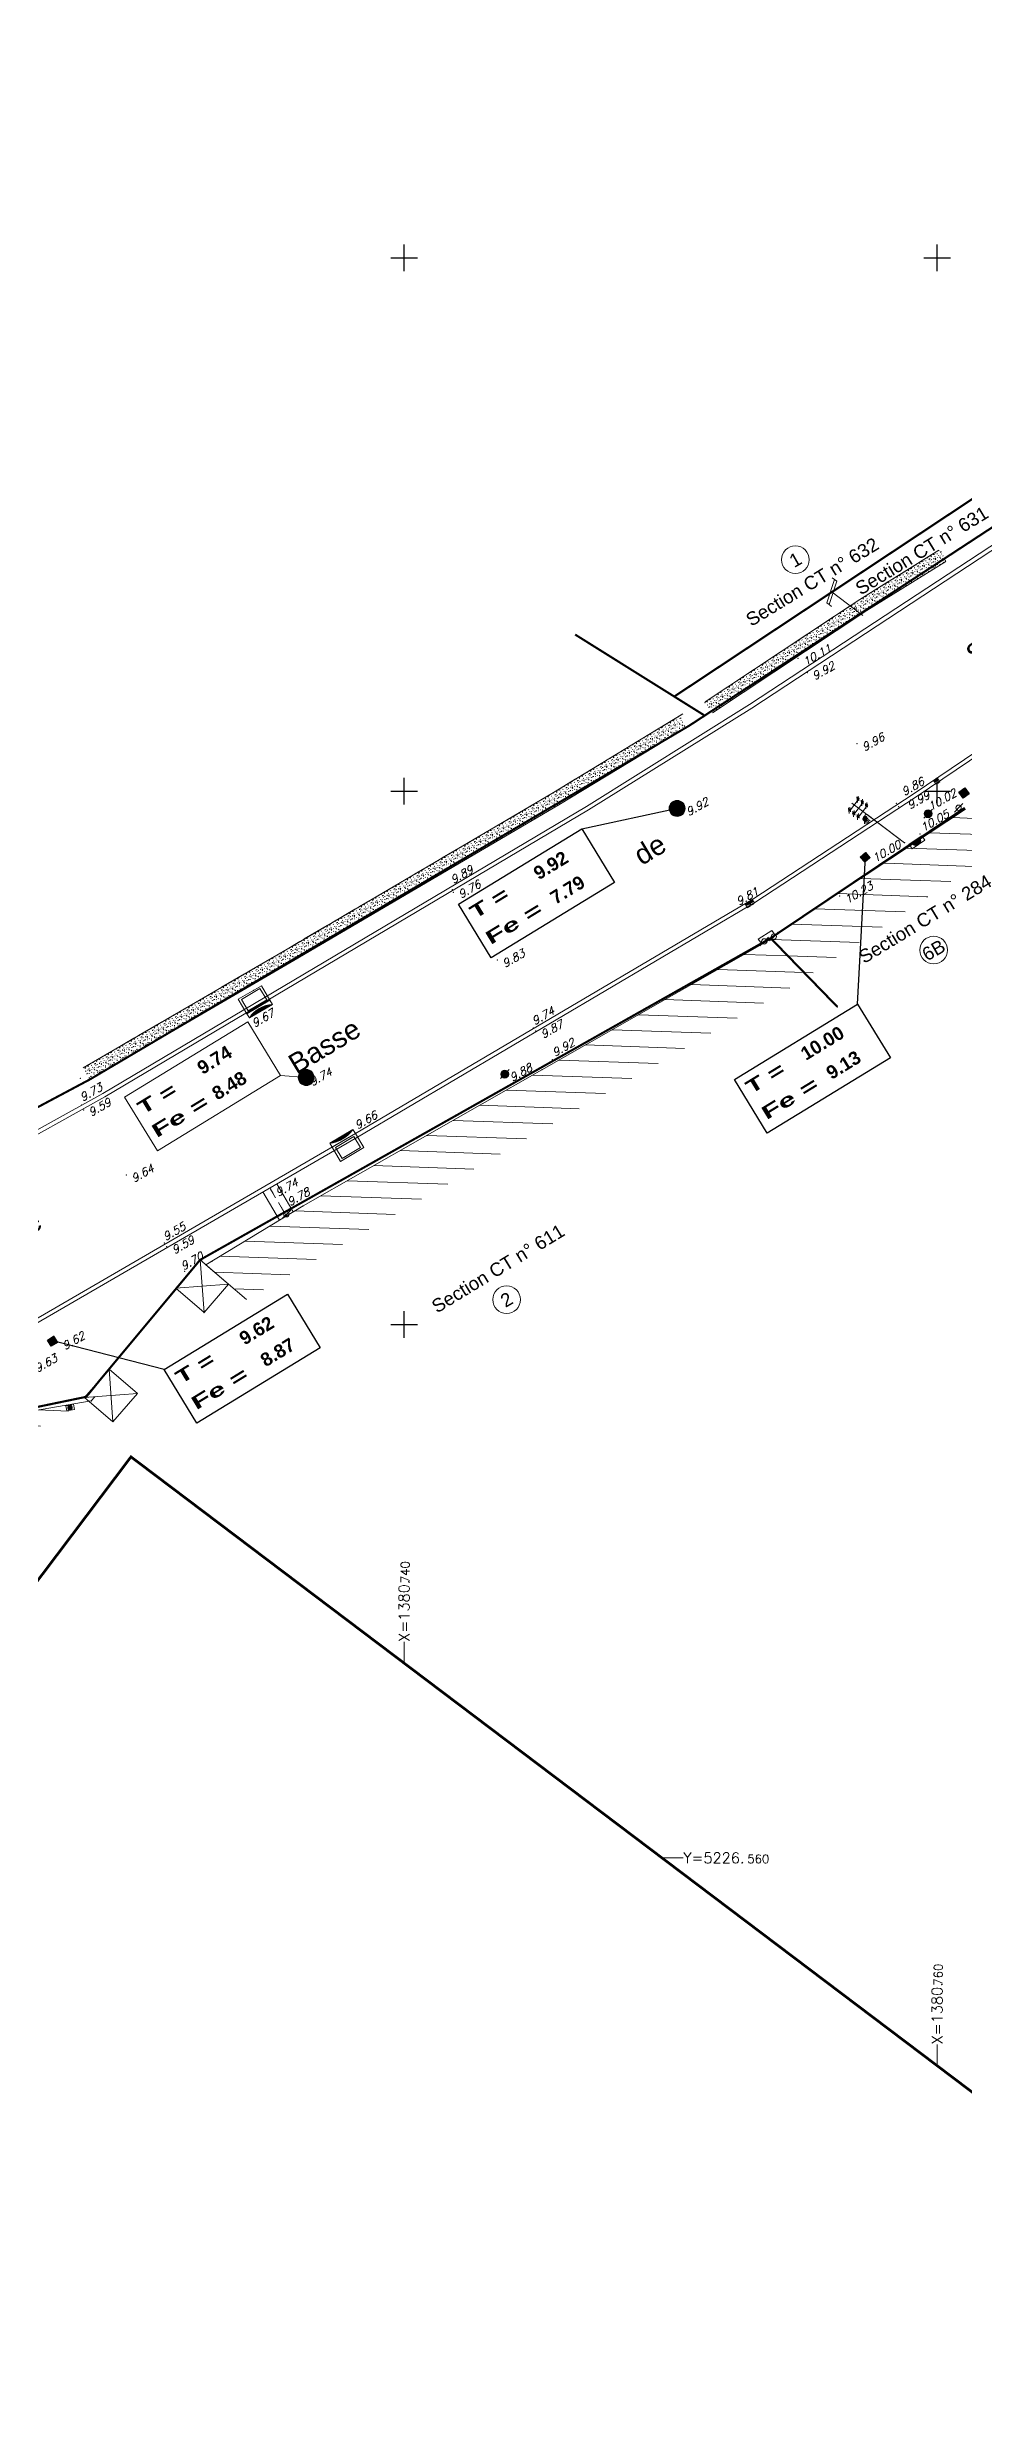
# Model space of a CAD drawing. Header units: metres. Extents: x 1380671 to 1381006, y 5226540 to 5226904.
# Drawn here: x 1380726.6 to 1380761, y 5226539.8 to 5226627.9 of the extents above; entities that cross this region are included whole.
import ezdxf
from ezdxf.enums import TextEntityAlignment as Align

# ---------------------------------------------------------------- set-up
doc = ezdxf.new("R2010")
doc.units = ezdxf.units.M
doc.header["$LTSCALE"] = 2
doc.linetypes.add('Bordfosse', pattern=[0.6, 0.5, -0.1])
doc.linetypes.add('Grille', pattern=[0.4, 0.2, -0.2])
for name, color, linetype, lineweight in [('ASSEP_F_DIVERS', 30, 'Continuous', 0), ('ASSEP_P_AFFRON', 30, 'Continuous', 0), ('ASSEP_P_AV----', 30, 'Continuous', 0), ('ASSEP_P_AV--RC', 30, 'Continuous', 0), ('ASSEP_P_TEXRCA', 30, 'Continuous', 0), ('ASSEP_P_TEXRP', 30, 'Continuous', 0), ('ASSEP_P_TEXRRA', 30, 'Continuous', 0), ('ASSEU_P_AFFRON', 32, 'Continuous', 0), ('ASSEU_P_TEXRRA', 32, 'Continuous', 0), ('CAD_F_PARCELLE', 253, 'Continuous', 0), ('DIVERS_L_LIGNE', 7, 'Continuous', 0), ('EAU_P_BCR', 5, 'Continuous', 0), ('ECLAI_P_SUPPE1', 6, 'Continuous', 0), ('ELEC_P_SUPEBTB', 1, 'Continuous', 0), ('FDP_F_BATI', 7, 'Continuous', 9), ('FDP_F_BATIPILI', 7, 'Continuous', 0), ('FDP_F_PARCELLE', 7, 'Continuous', 0), ('FDP_F_TBATNUM', 7, 'Continuous', 0), ('FDP_L_BATI', 7, 'Continuous', 0), ('FDP_L_HAIE', 7, 'Continuous', 0), ('GAZ_P_AFFREC', 2, 'Continuous', 0), ('MEP_F_CADRE', 7, 'Continuous', 0), ('MEP_F_TEXCARRO', 7, 'Continuous', 0), ('TEL_P_SUP0', 3, 'Continuous', 0), ('TOPOALT', 7, 'Continuous', 0), ('TOPOJIS', 7, 'Continuous', 0), ('VOIE_F_TEXNOM', 252, 'Continuous', 0), ('VOIE_L_BORDURE', 252, 'Continuous', 0)]:
    doc.layers.add(name, color=color, linetype=linetype, lineweight=lineweight)
for name, color, linetype in [('ASSEU_TEXRCA', 32, 'Continuous'), ('ASSEU_TEXRP', 32, 'Continuous'), ('MEP_F_CARRO', 7, 'Continuous')]:
    doc.layers.add(name, color=color, linetype=linetype)
doc.layers.get('0').freeze()
doc.styles.add('ARIAL', font='arialbd.ttf')
doc.styles.add('Arial 1.0', font='arial.ttf', dxfattribs={"height": 0.2})
doc.styles.add('Romans 1.5', font='Romans.shx', dxfattribs={"height": 0.3})
doc.styles.get("Standard").update_dxf_attribs({"font": 'txt.shx'})
pattern_1 = [(357.995834542, (0, 0), (0.02098329197, 0.59963297229), [])]

# ---------------------------------------------------------------- blocks, each defined once
blk = doc.blocks.new('TCPOINT')
at = {"color": 0}
blk.add_point((0, 0), dxfattribs=at)
at = {"layer": 'TOPOALT', "style": 'Romans 1.5'}
blk.add_attdef('ALT', text='', height=0.3, dxfattribs=at).set_placement((0.1, -0.1), align=Align.TOP_LEFT)
blk = doc.blocks.new('ftc015')
for p, q in [((0.029, -0.3), (0.115, -0.214)), ((0.066, -0.3), (0.194, -0.172)), ((0.104, -0.3), (0.256, -0.147)), ((0.141, -0.3), (0.31, -0.131)), ((0.179, -0.3), (0.359, -0.12)), ((0.216, -0.3), (0.404, -0.113)), ((0.254, -0.3), (0.445, -0.108)), ((0.291, -0.3), (0.484, -0.107)), ((0.328, -0.3), (0.522, -0.107)), ((0.366, -0.3), (0.557, -0.109)), ((0.403, -0.3), (0.591, -0.112)), ((0.441, -0.3), (0.624, -0.117)), ((0.478, -0.3), (0.655, -0.123)), ((0.515, -0.3), (0.686, -0.13)), ((0.553, -0.3), (0.715, -0.138)), ((0.59, -0.3), (0.743, -0.147)), ((0.628, -0.3), (0.77, -0.157)), ((0.665, -0.3), (0.797, -0.168)), ((0.703, -0.3), (0.823, -0.18)), ((0.74, -0.3), (0.847, -0.193)), ((0.777, -0.3), (0.871, -0.206)), ((0.815, -0.3), (0.895, -0.22)), ((0.852, -0.3), (0.917, -0.235)), ((0.89, -0.3), (0.939, -0.25)), ((0.927, -0.3), (0.961, -0.267)), ((0.965, -0.3), (0.981, -0.283))]:
    blk.add_line(p, q)
blk.add_lwpolyline([(0, 1), (1, 1), (1, 0), (0, 0), (0, 1)])
for points in [[(0.1, 0.9), (0.9, 0.9), (0.9, 0.1), (0.1, 0.1)], [(0, 0), (1, 0), (1, -0.3), (0, -0.3)]]:
    blk.add_lwpolyline(points, close=True)
blk.add_arc((0.5, -0.849), 0.742, 47.65614, 132.34386)
blk = doc.blocks.new('point')
blk.add_point((0, 0))
blk = doc.blocks.new('ftc002')
h = blk.add_hatch(color=256)
edge = h.paths.add_edge_path()
edge.add_arc((0, 0), 0.3, 0, 360)
at = {"color": 0}
blk.add_line((0, 0), (0, 0), dxfattribs=at)
blk.add_circle((0, 0), 0.3, dxfattribs=at)
blk.add_blockref('point', (0, 0))
blk = doc.blocks.new('ftc019')
at = {"color": 0}
blk.add_line((0, 1.510991), (0, 0), dxfattribs=at)
for points in [[(-0.438601, 1.254946), (-0.438601, 1.36518), (0.438601, 1.656803), (0.438601, 1.767036)], [(-0.438601, 1.144712), (-0.438601, 1.254946), (0.438601, 1.546569), (0.438601, 1.656803)]]:
    blk.add_lwpolyline(points, dxfattribs=at)
blk = doc.blocks.new('ftc001')
blk.add_hatch(color=256).paths.add_polyline_path([(0, 0), (0, 1), (1, 1), (1, 0)])
at = {"color": 0}
blk.add_lwpolyline([(0, 0), (0, 1), (1, 1), (1, 0)], close=True, dxfattribs=at)
blk = doc.blocks.new('ftc016')
for p, q in [((0, 0.02), (0.48, 0.5)), ((0, 0.06), (0.44, 0.5)), ((0.01, 0.11), (0.39, 0.49)), ((0.02, 0), (0.52, 0.5)), ((0.03, 0.16), (0.34, 0.47)), ((0.05, 0), (0.55, 0.5)), ((0.05, 0.22), (0.28, 0.45)), ((0.09, 0), (0.58, 0.49)), ((0.13, 0), (0.62, 0.49)), ((0.17, 0), (0.64, 0.48)), ((0.2, 0), (0.67, 0.47)), ((0.24, 0), (0.7, 0.46)), ((0.28, 0), (0.72, 0.45)), ((0.32, 0), (0.75, 0.43)), ((0.35, 0), (0.77, 0.42)), ((0.39, 0), (0.79, 0.4)), ((0.43, 0), (0.82, 0.39)), ((0.47, 0), (0.84, 0.37)), ((0.5, 0), (0.85, 0.35)), ((0.54, 0), (0.87, 0.33)), ((0.58, 0), (0.89, 0.31)), ((0.61, 0), (0.91, 0.29)), ((0.65, 0), (0.92, 0.27)), ((0.69, 0), (0.94, 0.25)), ((0.73, 0), (0.95, 0.22)), ((0.76, 0), (0.96, 0.2)), ((0.8, 0), (0.97, 0.17)), ((0.84, 0), (0.98, 0.14)), ((0.88, 0), (0.99, 0.11)), ((0.91, 0), (0.99, 0.08)), ((0.95, 0), (1, 0.05)), ((0.99, 0), (1, 0.01))]:
    blk.add_line(p, q)
blk.add_lwpolyline([(0, 0), (1, 0), (1, 1), (0, 1)], close=True)
blk.add_arc((0.5, 0), 0.5, 0, 180)
blk = doc.blocks.new('ftc025')
h = blk.add_hatch(color=256)
edge = h.paths.add_edge_path()
edge.add_arc((0, 0), 0.15, 0, 360)
for q in [(-0.164, -0.168), (0.164, 0.168)]:
    blk.add_line((0, 0), q)
blk.add_circle((0, 0), 0.15)
blk.add_blockref('point', (0, 0))
blk = doc.blocks.new('ftc038b')
h = blk.add_hatch(color=256)
edge = h.paths.add_edge_path()
edge.add_ellipse((0.5, 0.099), major_axis=(-0.281, 0), ratio=0.350534, start_angle=0, end_angle=360)
blk.add_line((0, 0), (1, 0))
at = {"linetype": 'Continuous'}
blk.add_line((0, 0), (1, 0), dxfattribs=at)
blk.add_lwpolyline([(0, 0), (1, 0), (1, 0.197), (0, 0.197)], close=True)
blk.add_ellipse((0.5, 0.099), major_axis=(-0.281, 0), ratio=0.350534)
blk = doc.blocks.new('ftc024')
at = {"color": 0}
for points in [[(0.070711, 0.070711), (-0.160355, -0.160355)], [(0.160355, 0.160355), (0.070711, 0.070711)]]:
    blk.add_lwpolyline(points, dxfattribs=at)
blk.add_circle((0, 0), 0.1, dxfattribs=at)
blk.add_blockref('point', (0, 0))
blk = doc.blocks.new('ftc041')
for color, points in [(256, [(-0.245, 1.76), (-0.11, 1.665, 0.202673), (-0.085, 1.726, 0.806944)]), (30, [(-0.11, 1.665), (-0.245, 1.76, 0.106841), (-0.252, 1.726, 0.662962)])]:
    blk.add_hatch(color=color).paths.add_polyline_path(points)
blk.add_line((-0.27, 1.778), (-0.08, 1.645))
at = {"color": 30}
for points in [[(-0.269, 1.682), (-0.344, 1.63)], [(-0.243, 1.651), (-0.304, 1.578)], [(-0.209, 1.63), (-0.251, 1.543)], [(-0.174, 1.619), (-0.191, 1.526)], [(-0.128, 1.62), (-0.119, 1.531)]]:
    blk.add_lwpolyline(points, dxfattribs=at)
at = {"color": 0}
blk.add_lwpolyline([(0, 0), (0, 1.755)], dxfattribs=at)
blk.add_circle((-0.168, 1.726), 0.0839, dxfattribs=at)
blk.add_arc((-0.068, 1.743), 0.0691, 9.92058, 135.28827)
blk.add_blockref('point', (0, 0))
blk = doc.blocks.new('ftc027')
for points in [[(-0.298, 2.417), (-0.251, 2.417), (-0.251, 2.361), (-0.298, 2.361)], [(-0.298, 2.217), (-0.251, 2.217), (-0.251, 2.161), (-0.298, 2.161)], [(-0.298, 2.017), (-0.251, 2.017), (-0.251, 1.961), (-0.298, 1.961)], [(0.298, 2.417), (0.251, 2.417), (0.251, 2.361), (0.298, 2.361)], [(0.298, 2.217), (0.251, 2.217), (0.251, 2.161), (0.298, 2.161)], [(0.298, 2.017), (0.251, 2.017), (0.251, 1.961), (0.298, 1.961)]]:
    blk.add_hatch(color=256).paths.add_polyline_path(points)
at = {"color": 0}
for p, q in [((0.298, 2.361), (-0.298, 2.361)), ((0.298, 2.161), (-0.298, 2.161)), ((0.298, 1.961), (-0.298, 1.961))]:
    blk.add_line(p, q, dxfattribs=at)
at = {"flags": 128}
for points in [[(-0.378, 2.324), (-0.224, 2.463), (-0.296, 2.315), (-0.171, 2.445), (-0.171, 2.445)], [(-0.378, 2.124), (-0.224, 2.263), (-0.296, 2.115), (-0.171, 2.245), (-0.171, 2.245)], [(-0.378, 1.924), (-0.224, 2.063), (-0.296, 1.915), (-0.171, 2.045), (-0.171, 2.045)], [(0.14, 2.324), (0.295, 2.463), (0.223, 2.315), (0.348, 2.445), (0.348, 2.445)], [(0.14, 2.124), (0.295, 2.263), (0.223, 2.115), (0.348, 2.245), (0.348, 2.245)], [(0.14, 1.924), (0.295, 2.063), (0.223, 1.915), (0.348, 2.045), (0.348, 2.045)]]:
    blk.add_lwpolyline(points, dxfattribs=at)
for points in [[(-0.298, 2.417), (-0.251, 2.417), (-0.251, 2.361), (-0.298, 2.361)], [(-0.298, 2.217), (-0.251, 2.217), (-0.251, 2.161), (-0.298, 2.161)], [(-0.298, 2.017), (-0.251, 2.017), (-0.251, 1.961), (-0.298, 1.961)], [(0.298, 2.417), (0.251, 2.417), (0.251, 2.361), (0.298, 2.361)], [(0.298, 2.217), (0.251, 2.217), (0.251, 2.161), (0.298, 2.161)], [(0.298, 2.017), (0.251, 2.017), (0.251, 1.961), (0.298, 1.961)]]:
    blk.add_lwpolyline(points, close=True)
at = {"color": 0}
blk.add_lwpolyline([(0, 2.475), (0, 0)], dxfattribs=at)
blk.add_blockref('point', (0, 0))
blk = doc.blocks.new('ftc009')
at = {"color": 0}
for p, q in [((0, 1), (1, 1)), ((0, 0), (1, 1)), ((1, 1), (0, 1)), ((0, 1), (1, 0)), ((1, 1), (1, 0)), ((1, 0), (1, 1)), ((1, 0), (0, 0))]:
    blk.add_line(p, q, dxfattribs=at)
blk.add_line((0, 1), (0, 0))
blk = doc.blocks.new('GeoHaie1')
for p, q in [((-0.5, 0.46), (-0.45, 0.5)), ((-0.5, 0.14), (-0.45, 0.11)), ((-0.49, 0.71), (-0.45, 0.67)), ((-0.45, 0.5), (-0.39, 0.46)), ((-0.41, 0.9), (-0.32, 0.94)), ((-0.37, 0.21), (-0.33, 0.16)), ((-0.33, 0.16), (-0.25, 0.14)), ((-0.32, 0.01), (-0.3, 0.03)), ((-0.31, 0.4), (-0.29, 0.39)), ((-0.3, 0.65), (-0.25, 0.7)), ((-0.21, 0.51), (-0.2, 0.58)), ((-0.2, 0.58), (-0.13, 0.62)), ((-0.15, 1), (-0.13, 0.93)), ((-0.15, 0.75), (-0.1, 0.75)), ((-0.13, 0.93), (-0.07, 0.91)), ((-0.13, 0.38), (-0.1, 0.39)), ((-0.1, 0.08), (-0.06, 0)), ((-0.05, 0.22), (-0.01, 0.18)), ((0, 0.59), (0, 0.57)), ((0, 0.3), (0.04, 0.28)), ((0.02, 1), (0.05, 0.96)), ((0.12, 0.86), (0.14, 0.83)), ((0.14, 0.68), (0.12, 0.66)), ((0.15, 0.54), (0.18, 0.48)), ((0.18, 0.48), (0.15, 0.41)), ((0.2, 0), (0.18, 0.06)), ((0.25, 0.6), (0.24, 0.58)), ((0.24, 0.14), (0.25, 0.16)), ((0.3, 0.27), (0.27, 0.35)), ((0.28, 0.25), (0.3, 0.27)), ((0.34, 0.96), (0.38, 0.98)), ((0.36, 0.14), (0.39, 0.09)), ((0.38, 0.79), (0.42, 0.83)), ((0.39, 0.09), (0.38, 0.05)), ((0.39, 0.65), (0.41, 0.67)), ((0.4, 0.47), (0.43, 0.5)), ((0.41, 0.21), (0.44, 0.18)), ((0.42, 0.83), (0.49, 0.8))]:
    blk.add_line(p, q)

msp = doc.modelspace()

# ---------------------------------------------------------------- hatches: boundary and pattern name
at = {"layer": 'FDP_F_BATI'}
h = msp.add_hatch(dxfattribs=at)
h.set_pattern_fill('_U', color=256, scale=0.6, angle=-2.00417, style=0, pattern_type=0)
h.set_pattern_definition(pattern_1)
h.paths.add_polyline_path([(1380761.066, 5226599.329), (1380758.23, 5226597.452), (1380759.624, 5226596.017), (1380762.459, 5226597.895)])
h = msp.add_hatch(dxfattribs=at)
h.set_pattern_fill('_USER', color=256, scale=0.6, angle=357.99583, style=0, pattern_type=0)
h.set_pattern_definition([(357.995834542, (0, 0), (0.02098329197, 0.59963297229), [])])
h.paths.add_polyline_path([(1380758.23, 5226597.452), (1380753.753, 5226594.487), (1380755.147, 5226593.053), (1380759.624, 5226596.017)])
h.paths.add_polyline_path([(1380756.638, 5226595.721), (1380757.793, 5226596.334), (1380757.694, 5226596.796), (1380756.539, 5226596.183)], flags=24)
h = msp.add_hatch(dxfattribs=at)
h.set_pattern_fill('_U', color=256, scale=0.6, angle=-2.00417, style=0, pattern_type=0)
h.set_pattern_definition(pattern_1)
h.paths.add_polyline_path([(1380753.783, 5226594.457), (1380745.173, 5226589.553), (1380736.212, 5226584.445), (1380732.567, 5226582.236), (1380734.084, 5226580.933), (1380755.176, 5226593.024)])
h = msp.add_hatch(dxfattribs=at)
h.set_pattern_fill('_U', color=256, scale=0.6, angle=-2.00417, style=0, pattern_type=0)
h.set_pattern_definition(pattern_1)
h.paths.add_polyline_path([(1380728.392, 5226577.282), (1380728.265, 5226577.137), (1380724.493, 5226576.493), (1380721.174, 5226575.86), (1380715.662, 5226572.709), (1380716.719, 5226571.011)])

# ---------------------------------------------------------------- linework, layer by layer
at = {"layer": 'ASSEP_P_TEXRCA'}
for p, q in [((1380730.743, 5226586.506), (1380735.369, 5226589.331)), ((1380735.369, 5226589.331), (1380736.33, 5226589.262))]:
    msp.add_line(p, q, dxfattribs=at)
at = {"layer": 'ASSEP_P_TEXRCA', "flags": 128}
for points in [[(1380729.513, 5226588.521), (1380734.139, 5226591.345)], [(1380734.139, 5226591.345), (1380735.369, 5226589.331)], [(1380729.513, 5226588.521), (1380730.743, 5226586.506)]]:
    msp.add_lwpolyline(points, dxfattribs=at)
at = {"layer": 'ASSEU_TEXRCA', "flags": 128}
for points in [[(1380746.663, 5226598.584), (1380750.254, 5226599.359)], [(1380757.017, 5226592.018), (1380757.307, 5226597.531)]]:
    msp.add_lwpolyline(points, dxfattribs=at)
at = {"layer": 'ASSEU_TEXRCA', "color": 32, "flags": 128}
for points in [[(1380747.893, 5226596.57), (1380743.267, 5226593.745), (1380742.037, 5226595.76), (1380746.663, 5226598.584)], [(1380758.247, 5226590.004), (1380753.622, 5226587.179), (1380752.392, 5226589.193), (1380757.017, 5226592.018)], [(1380736.853, 5226579.126), (1380732.227, 5226576.302), (1380730.997, 5226578.316), (1380735.623, 5226581.14)]]:
    msp.add_lwpolyline(points, close=True, dxfattribs=at)
msp.add_lwpolyline([(1380730.997, 5226578.316), (1380726.824, 5226579.388)], dxfattribs=at)
at = {"layer": 'CAD_F_PARCELLE', "const_width": 0.08, "flags": 128}
for points in [[(1380703.156, 5226594.226), (1380702.128, 5226577.766), (1380704.302, 5226576.828), (1380705.285, 5226576.991), (1380728.213, 5226589.191), (1380750.717, 5226602.466), (1380768.066, 5226613.816), (1380763.455, 5226616.543)], [(1380750.137, 5226603.547), (1380766.784, 5226614.574)], [(1380751.278, 5226602.833), (1380746.418, 5226605.871)], [(1380761.037, 5226599.372), (1380753.753, 5226594.487), (1380755.147, 5226593.053), (1380756.257, 5226591.911)], [(1380753.753, 5226594.487), (1380732.348, 5226582.425), (1380728.542, 5226577.86), (1380728.077, 5226577.289), (1380721.174, 5226575.86), (1380715.649, 5226572.73), (1380716.382, 5226571.552), (1380691.84, 5226556.751), (1380683.936, 5226551.866)]]:
    msp.add_lwpolyline(points, dxfattribs=at)
at = {"layer": 'DIVERS_L_LIGNE', "flags": 128}
msp.add_lwpolyline([(1380753.918, 5226594.596), (1380753.797, 5226594.77), (1380753.285, 5226594.45), (1380753.438, 5226594.262)], dxfattribs=at)
at = {"layer": 'FDP_F_TBATNUM'}
for centre in [(1380754.682, 5226608.676), (1380759.868, 5226594.039), (1380743.845, 5226580.933)]:
    msp.add_circle(centre, 0.519, dxfattribs=at)
at = {"layer": 'FDP_L_BATI', "flags": 128}
for points in [[(1380758.23, 5226597.452), (1380761.066, 5226599.329)], [(1380758.23, 5226597.452), (1380753.753, 5226594.487), (1380755.147, 5226593.053)], [(1380753.782, 5226594.458), (1380745.173, 5226589.553), (1380736.212, 5226584.445), (1380732.567, 5226582.236)], [(1380732.567, 5226582.236), (1380734.084, 5226580.933)], [(1380728.392, 5226577.282), (1380728.265, 5226577.137), (1380724.493, 5226576.493), (1380721.174, 5226575.86), (1380715.662, 5226572.709), (1380716.719, 5226571.011)]]:
    msp.add_lwpolyline(points, dxfattribs=at)
at = {"layer": 'FDP_L_HAIE', "flags": 128}
for points in [[(1380751.29, 5226603.353), (1380757.097, 5226607.189), (1380760.067, 5226609.032)], [(1380751.566, 5226602.936), (1380757.366, 5226606.768), (1380760.331, 5226608.607)], [(1380727.961, 5226589.624), (1380735.609, 5226594.077), (1380745.547, 5226599.909), (1380750.457, 5226602.894)], [(1380728.213, 5226589.191), (1380735.862, 5226593.645), (1380745.803, 5226599.48), (1380750.717, 5226602.466)]]:
    msp.add_lwpolyline(points, dxfattribs=at)
at = {"layer": 'FDP_L_HAIE', "linetype": 'Bordfosse', "flags": 128}
for points in [[(1380751.29, 5226603.353), (1380757.097, 5226607.189), (1380760.067, 5226609.032)], [(1380727.961, 5226589.624), (1380735.609, 5226594.077), (1380745.547, 5226599.909), (1380750.457, 5226602.894)]]:
    msp.add_lwpolyline(points, dxfattribs=at)
at = {"layer": 'MEP_F_CADRE', "const_width": 0.1}
msp.add_lwpolyline([(1380776.366, 5226539.855), (1381005.466, 5226843.39), (1380924.806, 5226904.269), (1380671.007, 5226568.009), (1380705.053, 5226542.312), (1380729.753, 5226575.037)], close=True, dxfattribs=at)
at = {"layer": 'MEP_F_CARRO'}
for p, q in [((1380740, 5226619.5), (1380740, 5226620.5)), ((1380760, 5226619.5), (1380760, 5226620.5)), ((1380739.5, 5226620), (1380740.5, 5226620)), ((1380759.5, 5226620), (1380760.5, 5226620)), ((1380740, 5226599.5), (1380740, 5226600.5)), ((1380760, 5226599.5), (1380760, 5226600.5)), ((1380739.5, 5226600), (1380740.5, 5226600)), ((1380759.5, 5226600), (1380760.5, 5226600)), ((1380739.5, 5226580), (1380740.5, 5226580)), ((1380740, 5226579.5), (1380740, 5226580.5))]:
    msp.add_line(p, q, dxfattribs=at)
at = {"layer": 'MEP_F_TEXCARRO'}
for p, q in [((1380740, 5226567.303), (1380740, 5226568.103)), ((1380749.676, 5226560), (1380750.476, 5226560)), ((1380760, 5226552.207), (1380760, 5226553.007))]:
    msp.add_line(p, q, dxfattribs=at)
at = {"layer": 'VOIE_L_BORDURE', "flags": 128}
for points in [[(1380724.699, 5226586.445), (1380728.696, 5226588.666), (1380746.841, 5226599.423), (1380752.964, 5226603.243), (1380767.469, 5226612.754), (1380772.533, 5226616.346), (1380776.775, 5226619.577), (1380777.61, 5226620.233, 0.026085), (1380780.01, 5226622.315, 0.026528), (1380782.215, 5226624.677, 0.012503), (1380783.88, 5226626.765, 0.012503)], [(1380724.772, 5226586.314), (1380728.77, 5226588.536), (1380746.919, 5226599.295), (1380753.045, 5226603.117), (1380767.553, 5226612.63), (1380772.622, 5226616.225), (1380776.867, 5226619.459), (1380777.702, 5226620.115, 0.026083), (1380780.114, 5226622.207, 0.026528), (1380782.33, 5226624.581, 0.012503), (1380783.999, 5226626.675)], [(1380773.639, 5226609.692), (1380759.132, 5226599.911), (1380753.084, 5226595.95), (1380738.172, 5226587.159), (1380724.016, 5226578.955), (1380713.164, 5226573.189), (1380709.319, 5226571.245), (1380706.808, 5226569.989, -0.047574), (1380703.491, 5226568.592, -0.039557), (1380700.572, 5226567.926, 0.069736), (1380700.491, 5226567.903), (1380700.324, 5226567.895, 0.116298), (1380696.018, 5226567.134, 0.140181), (1380691.959, 5226563.819, -0.015159), (1380691.735, 5226563.516)], [(1380773.723, 5226609.568), (1380759.215, 5226599.786), (1380753.163, 5226595.823), (1380738.248, 5226587.029), (1380724.089, 5226578.824), (1380713.233, 5226573.056), (1380709.387, 5226571.111), (1380706.877, 5226569.856, -0.047545), (1380703.536, 5226568.449, -0.039557), (1380700.594, 5226567.778, 0.109265), (1380700.531, 5226567.754), (1380700.323, 5226567.745, 0.116499), (1380696.077, 5226566.997, 0.140181), (1380692.083, 5226563.734, -0.015159), (1380691.853, 5226563.423, -0.015159)]]:
    msp.add_lwpolyline(points, format="xyb", dxfattribs=at)
for points in [[(1380735.844, 5226584.222), (1380735.22, 5226585.275)], [(1380735.331, 5226583.911), (1380734.701, 5226584.974)]]:
    msp.add_lwpolyline(points, dxfattribs=at)
at = {"layer": 'VOIE_L_BORDURE', "linetype": 'Grille', "flags": 128}
for points in [[(1380735.588, 5226584.066), (1380734.961, 5226585.125)], [(1380735.493, 5226584.226), (1380734.989, 5226585.076)]]:
    msp.add_lwpolyline(points, dxfattribs=at)

# ---------------------------------------------------------------- block references
at = {"layer": 'ASSEP_F_DIVERS'}
for p in [(1380760.806, 5226599.376), (1380753.513, 5226594.365), (1380753.872, 5226594.546), (1380735.586, 5226584.133)]:
    msp.add_blockref('ftc024', p, dxfattribs=at)
at = {"layer": 'ASSEP_P_AFFRON'}
msp.add_blockref('ftc002', (1380736.33, 5226589.262), dxfattribs=at)
at = {"layer": 'ASSEP_P_AV----'}
for p, xscale, yscale, rotation in [((1380760.007, 5226600.495), 0.1708784446643033, 0.1729425235403003, 215.2037513665407), ((1380752.924, 5226595.841), 0.1528052321119473, 0.1585725205842413, 209.3373281342986), ((1380753.061, 5226595.931), 0.1457528757165438, 0.1534532008558441, 216.4857551325685)]:
    msp.add_blockref('ftc016', p, dxfattribs=dict(at, xscale=xscale, yscale=yscale, rotation=rotation))
at = {"layer": 'ASSEP_P_AV--RC'}
for p, xscale, yscale, rotation in [((1380734.099, 5226591.655), 1.003638781378534, 0.6262802648261911, 30.56679675219484), ((1380738.172, 5226587.159), 1.008912607059783, 0.6132818414739125, 210.6577936307519)]:
    msp.add_blockref('ftc015', p, dxfattribs=dict(at, xscale=xscale, yscale=yscale, rotation=rotation))
at = {"layer": 'ASSEU_P_AFFRON'}
msp.add_blockref('ftc002', (1380750.242, 5226599.352), dxfattribs=at)
at = {"layer": 'ASSEU_TEXRCA'}
for p, xscale, yscale, rotation in [((1380761.197, 5226599.893), 0.2754433020365687, 0.2754433020365687, 124.7624591330695), ((1380757.479, 5226597.501), 0.2590917411343222, 0.2590917411343222, 131.0168574863251), ((1380726.99, 5226579.326), 0.2690182533182999, 0.2690182533182999, 121.0428352199723)]:
    msp.add_blockref('ftc001', p, dxfattribs=dict(at, xscale=xscale, yscale=yscale, rotation=rotation))
at = {"layer": 'EAU_P_BCR'}
for p in [(1380759.659, 5226599.154), (1380743.775, 5226589.389)]:
    msp.add_blockref('ftc025', p, dxfattribs=at)
at = {"layer": 'ECLAI_P_SUPPE1', "rotation": 52.95555}
msp.add_blockref('ftc041', (1380758.779, 5226598.063), dxfattribs=at)
at = {"layer": 'ELEC_P_SUPEBTB', "rotation": 52.95555}
msp.add_blockref('ftc027', (1380758.779, 5226598.063), dxfattribs=at)
at = {"layer": 'FDP_F_BATIPILI', "xscale": 1.402709314029286, "yscale": 1.402709314029286, "rotation": 319.3278761081211}
for p in [(1380731.434, 5226581.361), (1380728.014, 5226577.265)]:
    msp.add_blockref('ftc009', p, dxfattribs=at)
at = {"layer": 'FDP_L_HAIE', "xscale": 0.5, "yscale": 0.5, "zscale": 0.5}
for p, rotation in [((1380760.169, 5226608.507), 31.82029979177024), ((1380758.894, 5226607.716), 31.82029979177024), ((1380759.319, 5226607.98), 31.82029979177024), ((1380759.744, 5226608.243), 31.82029979177024), ((1380757.619, 5226606.925), 31.82029979177024), ((1380758.044, 5226607.189), 31.82029979177024), ((1380758.469, 5226607.452), 31.82029979177024), ((1380755.946, 5226605.83), 33.45301047119452), ((1380756.363, 5226606.105), 33.45301047119452), ((1380756.78, 5226606.381), 33.45301047119452), ((1380757.198, 5226606.657), 33.45301047119452), ((1380754.695, 5226605.003), 33.45301047119452), ((1380755.112, 5226605.278), 33.45301047119452), ((1380755.529, 5226605.554), 33.45301047119452), ((1380753.443, 5226604.176), 33.45301047119452), ((1380753.86, 5226604.452), 33.45301047119452), ((1380754.277, 5226604.727), 33.45301047119452), ((1380752.192, 5226603.349), 33.45301047119452), ((1380752.609, 5226603.625), 33.45301047119452), ((1380753.026, 5226603.9), 33.45301047119452), ((1380751.774, 5226603.073), 33.45301047119452), ((1380749.112, 5226601.491), 31.29279489811388), ((1380749.539, 5226601.751), 31.29279489811388), ((1380749.966, 5226602.01), 31.29279489811388), ((1380750.394, 5226602.27), 31.29279489811388), ((1380747.83, 5226600.712), 31.29279489811388), ((1380748.257, 5226600.972), 31.29279489811388), ((1380748.685, 5226601.231), 31.29279489811388), ((1380746.121, 5226599.673), 31.29279489811388), ((1380746.548, 5226599.933), 31.29279489811388), ((1380746.976, 5226600.193), 31.29279489811388), ((1380747.403, 5226600.452), 31.29279489811388), ((1380744.83, 5226598.909), 30.40941968333997), ((1380745.262, 5226599.162), 30.40941968333997), ((1380745.693, 5226599.415), 30.40941968333997), ((1380743.105, 5226597.897), 30.40941968333997), ((1380743.537, 5226598.15), 30.40941968333997), ((1380743.968, 5226598.403), 30.40941968333997), ((1380744.399, 5226598.656), 30.40941968333997), ((1380741.812, 5226597.137), 30.40941968333997), ((1380742.243, 5226597.39), 30.40941968333997), ((1380742.674, 5226597.643), 30.40941968333997), ((1380740.087, 5226596.125), 30.40941968333997), ((1380740.518, 5226596.378), 30.40941968333997), ((1380740.949, 5226596.631), 30.40941968333997), ((1380741.381, 5226596.884), 30.40941968333997), ((1380738.793, 5226595.366), 30.40941968333997), ((1380739.224, 5226595.619), 30.40941968333997), ((1380739.656, 5226595.872), 30.40941968333997), ((1380737.5, 5226594.606), 30.40941968333997), ((1380737.931, 5226594.86), 30.40941968333997), ((1380738.362, 5226595.113), 30.40941968333997), ((1380735.775, 5226593.594), 30.21107347383741), ((1380736.206, 5226593.847), 30.40941968333997), ((1380736.637, 5226594.1), 30.40941968333997), ((1380737.068, 5226594.353), 30.40941968333997), ((1380734.478, 5226592.84), 30.21107347383741), ((1380734.91, 5226593.091), 30.21107347383741), ((1380735.343, 5226593.343), 30.21107347383741), ((1380732.75, 5226591.833), 30.21107347383741), ((1380733.182, 5226592.085), 30.21107347383741), ((1380733.614, 5226592.336), 30.21107347383741), ((1380734.046, 5226592.588), 30.21107347383741), ((1380731.454, 5226591.078), 30.21107347383741), ((1380731.886, 5226591.33), 30.21107347383741), ((1380732.318, 5226591.582), 30.21107347383741), ((1380729.725, 5226590.072), 30.21107347383741), ((1380730.157, 5226590.324), 30.21107347383741), ((1380730.59, 5226590.575), 30.21107347383741), ((1380731.022, 5226590.827), 30.21107347383741), ((1380728.429, 5226589.317), 30.21107347383741), ((1380728.861, 5226589.569), 30.21107347383741), ((1380729.293, 5226589.82), 30.21107347383741)]:
    msp.add_blockref('GeoHaie1', p, dxfattribs=dict(at, rotation=rotation))
at = {"layer": 'GAZ_P_AFFREC'}
for p, xscale, rotation in [((1380759.427, 5226598.325), 0.574906880532404, 213.7526190974115), ((1380727.594, 5226577.008), 0.2941440319989377, 191.1750060177939)]:
    msp.add_blockref('ftc038b', p, dxfattribs=dict(at, xscale=xscale, rotation=rotation))
at = {"layer": 'TEL_P_SUP0', "rotation": 52.95555}
msp.add_blockref('ftc019', (1380757.212, 5226606.589), dxfattribs=at)
at = {"layer": 'TOPOJIS'}
ref = msp.add_blockref('TCPOINT', (1380754.778, 5226604.981), dxfattribs=at)
ref.add_attrib('ALT', '10.11', dxfattribs={"layer": 'TOPOALT', "height": 0.3, "rotation": 30.07653, "style": 'Romans 1.5', "oblique": 18}).set_placement((1380754.914, 5226604.945), align=Align.TOP_LEFT)
ref = msp.add_blockref('TCPOINT', (1380755.124, 5226604.447), dxfattribs=at)
ref.add_attrib('ALT', '9.92', dxfattribs={"layer": 'TOPOALT', "height": 0.3, "rotation": 30.07653, "style": 'Romans 1.5', "oblique": 18}).set_placement((1380755.261, 5226604.41), align=Align.TOP_LEFT)
for p in [(1380751.296, 5226603.316), (1380759.867, 5226600.396), (1380760.044, 5226600.309), (1380757.309, 5226597.697), (1380758.949, 5226598.005), (1380758.23, 5226597.452), (1380752.943, 5226595.845), (1380752.791, 5226595.766), (1380752.895, 5226595.643), (1380753.087, 5226595.76), (1380753.62, 5226594.366), (1380753.753, 5226594.487), (1380734.355, 5226592.534), (1380734.963, 5226592.166), (1380756.257, 5226591.911), (1380727.856, 5226589.233), (1380745.173, 5226589.553), (1380737.304, 5226586.645), (1380737.81, 5226586.232), (1380736.212, 5226584.445), (1380731.989, 5226582.032), (1380732.796, 5226582.375), (1380731.434, 5226581.361), (1380731.435, 5226581.361), (1380732.498, 5226580.447), (1380726.851, 5226579.557), (1380728.928, 5226578.329), (1380728.542, 5226577.86), (1380727.305, 5226576.951), (1380728.265, 5226577.137), (1380728.392, 5226577.282)]:
    msp.add_blockref('TCPOINT', p, dxfattribs=at)
ref = msp.add_blockref('TCPOINT', (1380756.993, 5226601.778), dxfattribs=at)
ref.add_attrib('ALT', '9.96', dxfattribs={"layer": 'TOPOALT', "height": 0.3, "rotation": 30.07653, "style": 'Romans 1.5', "oblique": 18}).set_placement((1380757.13, 5226601.742), align=Align.TOP_LEFT)
ref = msp.add_blockref('TCPOINT', (1380758.474, 5226599.546), dxfattribs=at)
ref.add_attrib('ALT', '9.86', dxfattribs={"layer": 'TOPOALT', "height": 0.3, "rotation": 30.07653, "style": 'Romans 1.5', "oblique": 18}).set_placement((1380758.618, 5226600.074), align=Align.TOP_LEFT)
ref = msp.add_blockref('TCPOINT', (1380750.242, 5226599.352), dxfattribs=at)
ref.add_attrib('ALT', '9.92', dxfattribs={"layer": 'TOPOALT', "height": 0.3, "rotation": 30.07653, "style": 'Romans 1.5', "oblique": 18}).set_placement((1380750.529, 5226599.315), align=Align.TOP_LEFT)
ref = msp.add_blockref('TCPOINT', (1380758.553, 5226599.417), dxfattribs=at)
ref.add_attrib('ALT', '9.99', dxfattribs={"layer": 'TOPOALT', "height": 0.3, "rotation": 30.07653, "style": 'Romans 1.5', "oblique": 18}).set_placement((1380758.829, 5226599.564), align=Align.TOP_LEFT)
ref = msp.add_blockref('TCPOINT', (1380759.659, 5226599.154), dxfattribs=at)
ref.add_attrib('ALT', '10.02', dxfattribs={"layer": 'TOPOALT', "height": 0.3, "rotation": 30.07653, "style": 'Romans 1.5', "oblique": 18}).set_placement((1380759.609, 5226599.514), align=Align.TOP_LEFT)
ref = msp.add_blockref('TCPOINT', (1380759.357, 5226598.398), dxfattribs=at)
ref.add_attrib('ALT', '10.05', dxfattribs={"layer": 'TOPOALT', "height": 0.3, "rotation": 30.07653, "style": 'Romans 1.5', "oblique": 18}).set_placement((1380759.329, 5226598.724), align=Align.TOP_LEFT)
ref = msp.add_blockref('TCPOINT', (1380757.479, 5226597.501), dxfattribs=at)
ref.add_attrib('ALT', '10.00', dxfattribs={"layer": 'TOPOALT', "height": 0.3, "rotation": 30.07653, "style": 'Romans 1.5', "oblique": 18}).set_placement((1380757.522, 5226597.58), align=Align.TOP_LEFT)
ref = msp.add_blockref('TCPOINT', (1380741.812, 5226596.305), dxfattribs=at)
ref.add_attrib('ALT', '9.89', dxfattribs={"layer": 'TOPOALT', "height": 0.3, "rotation": 30.07653, "style": 'Romans 1.5', "oblique": 18}).set_placement((1380741.694, 5226596.772), align=Align.TOP_LEFT)
ref = msp.add_blockref('TCPOINT', (1380741.846, 5226596.207), dxfattribs=at)
ref.add_attrib('ALT', '9.76', dxfattribs={"layer": 'TOPOALT', "height": 0.3, "rotation": 30.07653, "style": 'Romans 1.5', "oblique": 18}).set_placement((1380741.982, 5226596.221), align=Align.TOP_LEFT)
ref = msp.add_blockref('TCPOINT', (1380752.924, 5226595.841), dxfattribs=at)
ref.add_attrib('ALT', '9.81', dxfattribs={"layer": 'TOPOALT', "height": 0.3, "rotation": 30.07653, "style": 'Romans 1.5', "oblique": 18}).set_placement((1380752.408, 5226595.957), align=Align.TOP_LEFT)
ref = msp.add_blockref('TCPOINT', (1380756.337, 5226596.067), dxfattribs=at)
ref.add_attrib('ALT', '10.23', dxfattribs={"layer": 'TOPOALT', "height": 0.3, "rotation": 30.07653, "style": 'Romans 1.5', "oblique": 18}).set_placement((1380756.474, 5226596.031), align=Align.TOP_LEFT)
ref = msp.add_blockref('TCPOINT', (1380743.498, 5226593.665), dxfattribs=at)
ref.add_attrib('ALT', '9.83', dxfattribs={"layer": 'TOPOALT', "height": 0.3, "rotation": 30.07653, "style": 'Romans 1.5', "oblique": 18}).set_placement((1380743.635, 5226593.629), align=Align.TOP_LEFT)
ref = msp.add_blockref('TCPOINT', (1380734.099, 5226591.655), dxfattribs=at)
ref.add_attrib('ALT', '9.67', dxfattribs={"layer": 'TOPOALT', "height": 0.3, "rotation": 30.07653, "style": 'Romans 1.5', "oblique": 18}).set_placement((1380734.236, 5226591.388), align=Align.TOP_LEFT)
ref = msp.add_blockref('TCPOINT', (1380744.855, 5226591.114), dxfattribs=at)
ref.add_attrib('ALT', '9.74', dxfattribs={"layer": 'TOPOALT', "height": 0.3, "rotation": 30.07653, "style": 'Romans 1.5', "oblique": 18}).set_placement((1380744.746, 5226591.476), align=Align.TOP_LEFT)
ref = msp.add_blockref('TCPOINT', (1380744.938, 5226591.008), dxfattribs=at)
ref.add_attrib('ALT', '9.87', dxfattribs={"layer": 'TOPOALT', "height": 0.3, "rotation": 30.07653, "style": 'Romans 1.5', "oblique": 18}).set_placement((1380745.075, 5226590.972), align=Align.TOP_LEFT)
ref = msp.add_blockref('TCPOINT', (1380745.559, 5226589.932), dxfattribs=at)
ref.add_attrib('ALT', '9.92', dxfattribs={"layer": 'TOPOALT', "height": 0.3, "rotation": 30.07653, "style": 'Romans 1.5', "oblique": 18}).set_placement((1380745.508, 5226590.292), align=Align.TOP_LEFT)
ref = msp.add_blockref('TCPOINT', (1380736.266, 5226589.222), dxfattribs=at)
ref.add_attrib('ALT', '9.74', dxfattribs={"layer": 'TOPOALT', "height": 0.3, "rotation": 30.07653, "style": 'Romans 1.5', "oblique": 18}).set_placement((1380736.403, 5226589.186), align=Align.TOP_LEFT)
ref = msp.add_blockref('TCPOINT', (1380743.775, 5226589.389), dxfattribs=at)
ref.add_attrib('ALT', '9.88', dxfattribs={"layer": 'TOPOALT', "height": 0.3, "rotation": 30.07653, "style": 'Romans 1.5', "oblique": 18}).set_placement((1380743.912, 5226589.352), align=Align.TOP_LEFT)
ref = msp.add_blockref('TCPOINT', (1380727.905, 5226588.233), dxfattribs=at)
ref.add_attrib('ALT', '9.73', dxfattribs={"layer": 'TOPOALT', "height": 0.3, "rotation": 30.07653, "style": 'Romans 1.5', "oblique": 18}).set_placement((1380727.788, 5226588.613), align=Align.TOP_LEFT)
ref = msp.add_blockref('TCPOINT', (1380727.983, 5226588.043), dxfattribs=at)
ref.add_attrib('ALT', '9.59', dxfattribs={"layer": 'TOPOALT', "height": 0.3, "rotation": 30.07653, "style": 'Romans 1.5', "oblique": 18}).set_placement((1380728.106, 5226588.049), align=Align.TOP_LEFT)
ref = msp.add_blockref('TCPOINT', (1380738.172, 5226587.159), dxfattribs=at)
ref.add_attrib('ALT', '9.66', dxfattribs={"layer": 'TOPOALT', "height": 0.3, "rotation": 30.07653, "style": 'Romans 1.5', "oblique": 18}).set_placement((1380738.099, 5226587.564), align=Align.TOP_LEFT)
ref = msp.add_blockref('TCPOINT', (1380729.58, 5226585.607), dxfattribs=at)
ref.add_attrib('ALT', '9.64', dxfattribs={"layer": 'TOPOALT', "height": 0.3, "rotation": 30.07653, "style": 'Romans 1.5', "oblique": 18}).set_placement((1380729.717, 5226585.57), align=Align.TOP_LEFT)
ref = msp.add_blockref('TCPOINT', (1380734.989, 5226585.076), dxfattribs=at)
ref.add_attrib('ALT', '9.74', dxfattribs={"layer": 'TOPOALT', "height": 0.3, "rotation": 30.07653, "style": 'Romans 1.5', "oblique": 18}).set_placement((1380735.126, 5226585.04), align=Align.TOP_LEFT)
ref = msp.add_blockref('TCPOINT', (1380735.493, 5226584.226), dxfattribs=at)
ref.add_attrib('ALT', '9.78', dxfattribs={"layer": 'TOPOALT', "height": 0.3, "rotation": 30.07653, "style": 'Romans 1.5', "oblique": 18}).set_placement((1380735.567, 5226584.688), align=Align.TOP_LEFT)
ref = msp.add_blockref('TCPOINT', (1380731.002, 5226583.059), dxfattribs=at)
ref.add_attrib('ALT', '9.55', dxfattribs={"layer": 'TOPOALT', "height": 0.3, "rotation": 30.07653, "style": 'Romans 1.5', "oblique": 18}).set_placement((1380730.905, 5226583.389), align=Align.TOP_LEFT)
ref = msp.add_blockref('TCPOINT', (1380731.097, 5226582.923), dxfattribs=at)
ref.add_attrib('ALT', '9.59', dxfattribs={"layer": 'TOPOALT', "height": 0.3, "rotation": 30.07653, "style": 'Romans 1.5', "oblique": 18}).set_placement((1380731.234, 5226582.887), align=Align.TOP_LEFT)
ref = msp.add_blockref('TCPOINT', (1380731.769, 5226581.991), dxfattribs=at)
ref.add_attrib('ALT', '9.70', dxfattribs={"layer": 'TOPOALT', "height": 0.3, "rotation": 30.07653, "style": 'Romans 1.5', "oblique": 18}).set_placement((1380731.57, 5226582.278), align=Align.TOP_LEFT)
ref = msp.add_blockref('TCPOINT', (1380726.99, 5226579.326), dxfattribs=at)
ref.add_attrib('ALT', '9.62', dxfattribs={"layer": 'TOPOALT', "height": 0.3, "rotation": 30.07653, "style": 'Romans 1.5', "oblique": 18}).set_placement((1380727.127, 5226579.29), align=Align.TOP_LEFT)
ref = msp.add_blockref('TCPOINT', (1380725.956, 5226578.485), dxfattribs=at)
ref.add_attrib('ALT', '9.63', dxfattribs={"layer": 'TOPOALT', "height": 0.3, "rotation": 30.07653, "style": 'Romans 1.5', "oblique": 18}).set_placement((1380726.093, 5226578.449), align=Align.TOP_LEFT)

# ---------------------------------------------------------------- texts
at = {"layer": 'ASSEP_P_TEXRP', "style": 'ARIAL'}
msp.add_text('  8.48', height=0.5, rotation=31.40843, dxfattribs=at).set_placement((1380732.659, 5226588.192, -6.97))
at = {"layer": 'ASSEP_P_TEXRP', "style": 'ARIAL', "width": 1.651217}
msp.add_text('Fe =', height=0.5, rotation=31.40843, dxfattribs=at).set_placement((1380730.72, 5226586.985), (1380732.717, 5226588.204), align=Align.FIT)
at = {"layer": 'ASSEP_P_TEXRRA', "style": 'ARIAL'}
msp.add_text('9.74', height=0.5, rotation=31.40843, dxfattribs=at).set_placement((1380733.595, 5226590.064), align=Align.RIGHT)
at = {"layer": 'ASSEP_P_TEXRRA', "style": 'ARIAL', "width": 1.516535}
msp.add_text('T =', height=0.5, rotation=31.40843, dxfattribs=at).set_placement((1380730.192, 5226587.85), (1380731.524, 5226588.663), align=Align.FIT)
at = {"layer": 'ASSEU_P_TEXRRA', "style": 'ARIAL'}
for s, p in [('9.92', (1380746.214, 5226597.361)), ('10.00', (1380756.569, 5226590.795)), ('9.62', (1380735.174, 5226579.918))]:
    msp.add_text(s, height=0.5, rotation=31.40843, dxfattribs=at).set_placement(p, align=Align.RIGHT)
at = {"layer": 'ASSEU_P_TEXRRA', "style": 'ARIAL', "width": 1.516535}
for p, p2 in [((1380742.656, 5226595.188), (1380743.987, 5226596.001)), ((1380753.01, 5226588.622), (1380754.342, 5226589.435)), ((1380731.615, 5226577.744), (1380732.947, 5226578.557))]:
    msp.add_text('T =', height=0.5, rotation=31.40843, dxfattribs=at).set_placement(p, p2, align=Align.FIT)
at = {"layer": 'ASSEU_TEXRP', "style": 'ARIAL'}
for s, p in [('   7.79', (1380745.184, 5226595.431, -6.97)), ('   9.13', (1380755.538, 5226588.865, -6.97)), ('    8.87', (1380734.143, 5226577.988, -6.97))]:
    msp.add_text(s, height=0.5, rotation=31.40843, dxfattribs=at).set_placement(p)
at = {"layer": 'ASSEU_TEXRP', "style": 'ARIAL', "width": 1.651217}
for p, p2 in [((1380743.244, 5226594.224), (1380745.242, 5226595.443)), ((1380753.599, 5226587.657), (1380755.596, 5226588.877)), ((1380732.204, 5226576.78), (1380734.201, 5226578))]:
    msp.add_text('Fe =', height=0.5, rotation=31.40843, dxfattribs=at).set_placement(p, p2, align=Align.FIT)
at = {"layer": 'FDP_F_PARCELLE', "style": 'Arial 1.0'}
for s, p in [('Section CT n° 631', (1380759.553, 5226608.809)), ('Section CT n° 632', (1380755.446, 5226607.635)), ('Section CT n° 284', (1380759.678, 5226594.992)), ('Section CT n° 611', (1380743.655, 5226581.887))]:
    msp.add_text(s, height=0.5, rotation=31.40843, dxfattribs=at).set_placement(p, align=Align.CENTER)
at = {"layer": 'FDP_F_TBATNUM', "style": 'Arial 1.0'}
for s, p in [('1', (1380754.682, 5226608.676)), ('6B', (1380759.868, 5226594.039)), ('2', (1380743.845, 5226580.933))]:
    msp.add_text(s, height=0.5, rotation=29.64424, dxfattribs=at).set_placement(p, align=Align.MIDDLE_CENTER)
at = {"layer": 'MEP_F_TEXCARRO'}
for s, height, p in [('X=1380.', 0.4, (1380740.2, 5226568.103)), ('740', 0.32, (1380740.2, 5226570.303)), ('X=1380.', 0.4, (1380760.2, 5226553.007)), ('760', 0.32, (1380760.2, 5226555.207))]:
    msp.add_text(s, height=height, rotation=90, dxfattribs=at).set_placement(p)
for s, height, p in [('Y=5226.', 0.4, (1380750.476, 5226559.8)), ('560', 0.32, (1380752.876, 5226559.8))]:
    msp.add_text(s, height=height, dxfattribs=at).set_placement(p)
at = {"layer": 'VOIE_F_TEXNOM', "style": 'Arial 1.0'}
msp.add_text('Rue                                      Basse                                          de                                              Saint-Eloi', height=0.75, rotation=31.13034, dxfattribs=at).set_placement((1380744.834, 5226595.166), align=Align.MIDDLE_CENTER)

doc.saveas('drawing.dxf')
